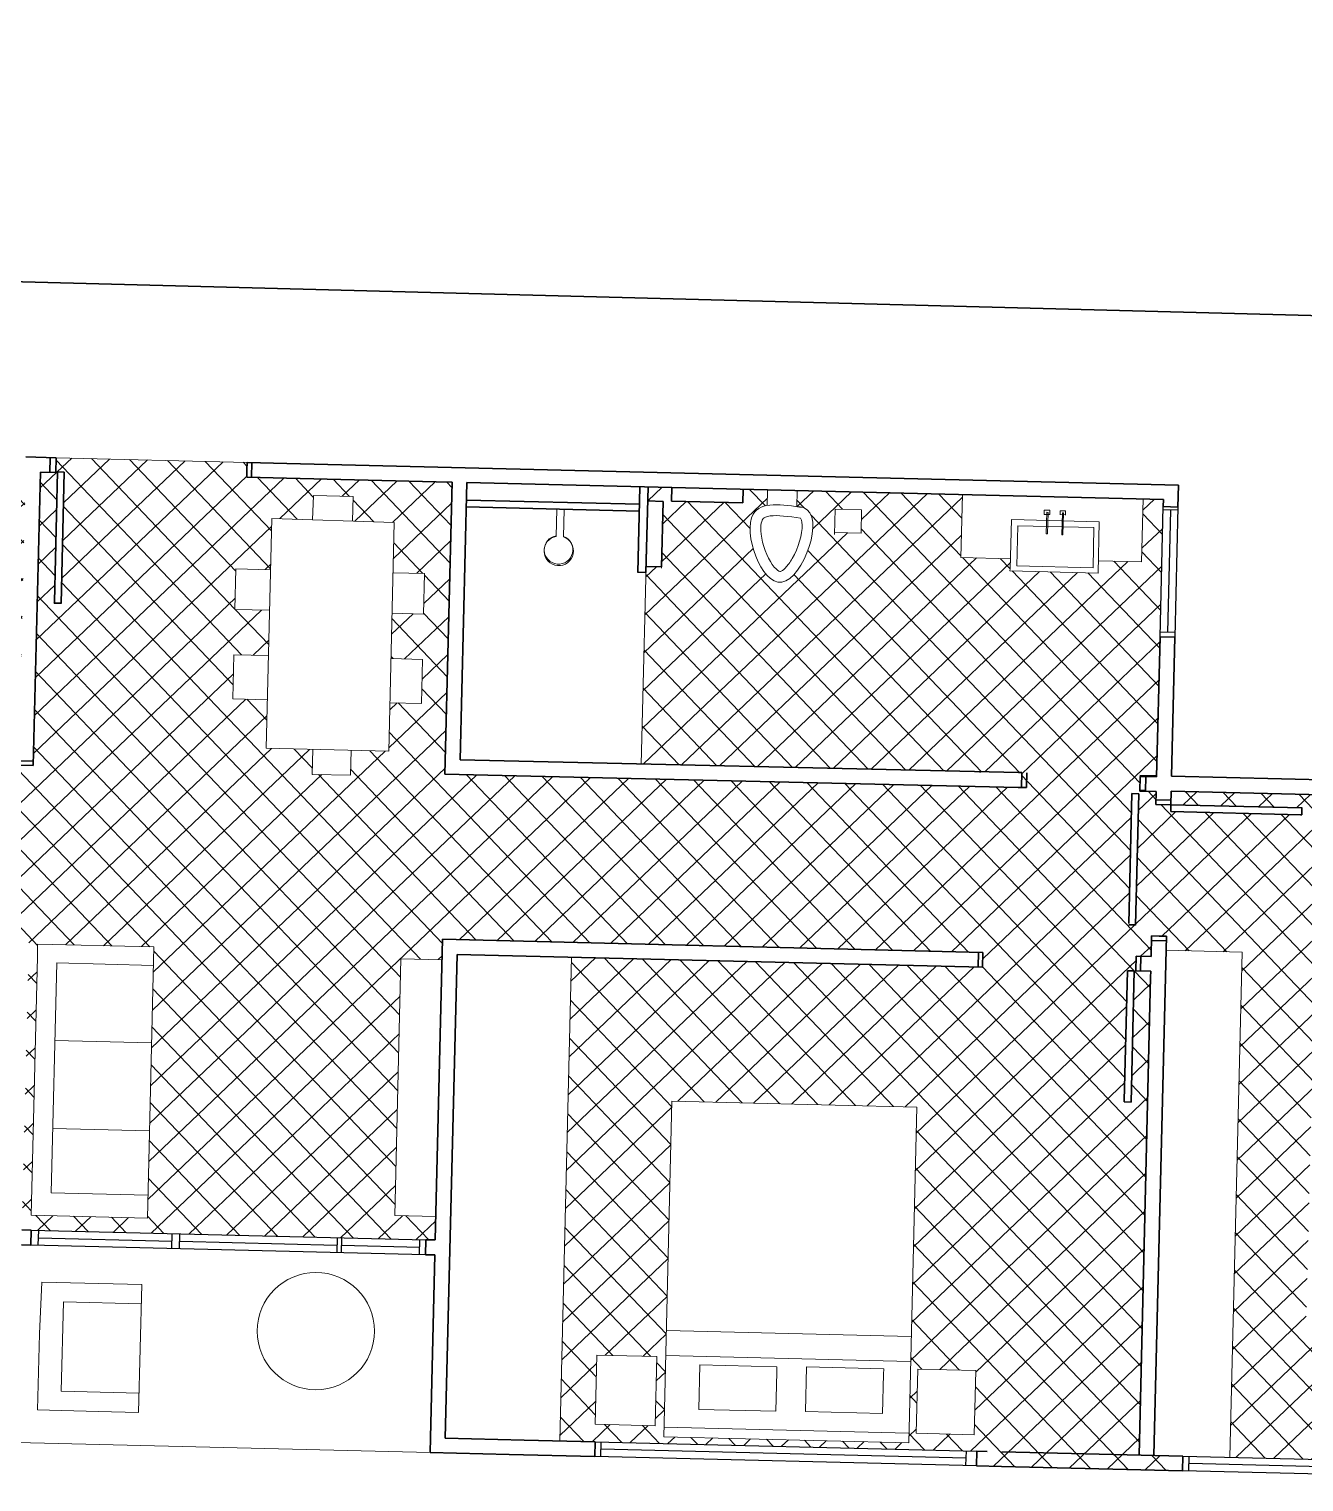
# Model space of a CAD drawing. Header units: millimetres. Extents: x 1418 to 1811, y 1796 to 1956.
# Drawn here: x 1487.82 to 1493.87, y 1849.22 to 1856.11 of the extents above; entities that cross this region are included whole.
import ezdxf

# ---------------------------------------------------------------- set-up
doc = ezdxf.new("R2010")
doc.units = ezdxf.units.MM
for name, color, linetype, lineweight in [('JANELAS', 5, 'Continuous', 25), ('layout', 253, 'Continuous', 13), ('LINHAFINA', 7, 'Continuous', 15), ('LINHAGROSSA', 7, 'Continuous', 30)]:
    doc.layers.add(name, color=color, linetype=linetype, lineweight=lineweight)
doc.layers.add('VEGETAIS', color=3, linetype='Continuous')

msp = doc.modelspace()

# ---------------------------------------------------------------- hatches: boundary and pattern name
at = {"layer": 'layout'}
h = msp.add_hatch(dxfattribs=at)
h.set_pattern_fill('NET', color=3, scale=0.04, angle=-136.39432)
h.set_pattern_definition([(223.6056794, (4278.49868, 2868.01214), (0.087590798, -0.0919611445), []), (313.6056794, (4278.49868, 2868.01214), (0.0919611445, 0.087590798), [])])
edge = h.paths.add_edge_path()
edge.add_line((1486.3033, 1850.6307), (1486.8294, 1850.6179))
edge.add_line((1486.8294, 1850.6179), (1486.8021, 1849.4992))
edge.add_line((1486.8021, 1849.4992), (1487.6311, 1849.4791))
edge.add_line((1487.6311, 1849.4791), (1487.693, 1849.4775))
edge.add_line((1487.693, 1849.4775), (1487.7494, 1851.7956))
edge.add_line((1487.7494, 1851.7956), (1487.7844, 1851.7947))
edge.add_line((1487.7844, 1851.7947), (1487.8195, 1851.7938))
edge.add_line((1487.8195, 1851.7938), (1487.8191, 1851.7796))
edge.add_line((1487.8191, 1851.7796), (1487.7859, 1850.4137))
edge.add_line((1487.7859, 1850.4137), (1487.8294, 1850.4127))
edge.add_line((1487.8294, 1850.4127), (1489.7016, 1850.3671))
edge.add_line((1489.7016, 1850.3671), (1489.7463, 1850.366))
edge.add_line((1489.7463, 1850.366), (1489.749, 1850.4768))
edge.add_line((1489.749, 1850.4768), (1489.5537, 1850.4816))
edge.add_line((1489.5537, 1850.4816), (1489.5834, 1851.6997))
edge.add_line((1489.5834, 1851.6997), (1489.7787, 1851.695))
edge.add_line((1489.7787, 1851.695), (1489.781, 1851.7918))
edge.add_line((1489.781, 1851.7918), (1492.3432, 1851.7294))
edge.add_line((1492.3432, 1851.7294), (1492.3415, 1851.6594))
edge.add_line((1492.3415, 1851.6594), (1492.3213, 1851.6599))
edge.add_line((1492.3213, 1851.6599), (1490.3924, 1851.7068))
edge.add_line((1490.3924, 1851.7068), (1490.3366, 1849.4132))
edge.add_line((1490.3366, 1849.4132), (1490.5046, 1849.4091))
edge.add_line((1490.5046, 1849.4091), (1492.3141, 1849.3651))
edge.add_line((1492.3141, 1849.3651), (1492.3124, 1849.295))
edge.add_line((1492.3124, 1849.295), (1492.4324, 1849.2921))
edge.add_line((1492.4324, 1849.2921), (1493.2896, 1849.2712))
edge.add_line((1493.2896, 1849.2712), (1493.2913, 1849.3413))
edge.add_line((1493.2913, 1849.3413), (1493.084, 1849.3463))
edge.add_line((1493.084, 1849.3463), (1493.1391, 1851.6118))
edge.add_line((1493.1391, 1851.6118), (1493.1398, 1851.6399))
edge.add_line((1493.1398, 1851.6399), (1493.0612, 1851.6419))
edge.add_line((1493.0612, 1851.6419), (1493.0461, 1851.0201))
edge.add_line((1493.0461, 1851.0201), (1493.014, 1851.0209))
edge.add_line((1493.014, 1851.0209), (1493.0142, 1851.0266))
edge.add_line((1493.0142, 1851.0266), (1493.0292, 1851.6427))
edge.add_line((1493.0292, 1851.6427), (1493.0687, 1851.6417))
edge.add_line((1493.0687, 1851.6417), (1493.0704, 1851.7117))
edge.add_line((1493.0704, 1851.7117), (1493.1415, 1851.71))
edge.add_line((1493.1415, 1851.71), (1493.1439, 1851.8081))
edge.add_line((1493.1439, 1851.8081), (1493.179, 1851.8072))
edge.add_line((1493.179, 1851.8072), (1493.214, 1851.8064))
edge.add_line((1493.214, 1851.8064), (1493.2124, 1851.7395))
edge.add_line((1493.2124, 1851.7395), (1493.5731, 1851.7307))
edge.add_line((1493.5731, 1851.7307), (1493.5148, 1849.3358))
edge.add_line((1493.5148, 1849.3358), (1495.4466, 1849.2888))
edge.add_line((1495.4466, 1849.2888), (1495.4781, 1849.2881))
edge.add_line((1495.4781, 1849.2881), (1495.5548, 1852.438))
edge.add_line((1495.5548, 1852.438), (1494.4571, 1852.4647))
edge.add_line((1494.4571, 1852.4647), (1493.236, 1852.4944))
edge.add_line((1493.236, 1852.4944), (1493.2344, 1852.4296))
edge.add_line((1493.2344, 1852.4296), (1493.8569, 1852.4144))
edge.add_line((1493.8569, 1852.4144), (1493.8562, 1852.3824))
edge.add_line((1493.8562, 1852.3824), (1493.8504, 1852.3825))
edge.add_line((1493.8504, 1852.3825), (1493.2344, 1852.3975))
edge.add_line((1493.2344, 1852.3975), (1493.2352, 1852.429))
edge.add_line((1493.2352, 1852.429), (1493.1644, 1852.4307))
edge.add_line((1493.1644, 1852.4307), (1493.1659, 1852.4924))
edge.add_line((1493.1659, 1852.4924), (1493.0876, 1852.4943))
edge.add_line((1493.0876, 1852.4943), (1493.0894, 1852.5681))
edge.add_line((1493.0894, 1852.5681), (1493.1677, 1852.5662))
edge.add_line((1493.1677, 1852.5662), (1493.1837, 1853.2258))
edge.add_line((1493.1837, 1853.2258), (1493.1987, 1853.8431))
edge.add_line((1493.1987, 1853.8431), (1493.1996, 1853.8772))
edge.add_line((1493.1996, 1853.8772), (1493.1035, 1853.8795))
edge.add_line((1493.1035, 1853.8795), (1493.0963, 1853.5812))
edge.add_line((1493.0963, 1853.5812), (1492.8912, 1853.5862))
edge.add_line((1492.8912, 1853.5862), (1492.8898, 1853.5283))
edge.add_line((1492.8898, 1853.5283), (1492.472, 1853.5385))
edge.add_line((1492.472, 1853.5385), (1492.4732, 1853.5482))
edge.add_line((1492.4732, 1853.5482), (1492.4744, 1853.5964))
edge.add_line((1492.4744, 1853.5964), (1492.2393, 1853.6021))
edge.add_line((1492.2393, 1853.6021), (1492.2465, 1853.9003))
edge.add_line((1492.2465, 1853.9003), (1491.463, 1853.9194))
edge.add_line((1491.463, 1853.9194), (1491.4611, 1853.8434))
edge.add_spline(control_points=[(1491.4611, 1853.8434), (1491.4721, 1853.8423), (1491.4832, 1853.8413), (1491.4926, 1853.8383)], knot_values=[0, 0, 0, 0, 0.031886, 0.031886, 0.031886, 0.031886], degree=3, periodic=0)
edge.add_spline(control_points=[(1491.4926, 1853.8383), (1491.601, 1853.8032), (1491.3871, 1853.2107), (1491.1791, 1853.7854), (1491.2911, 1853.8432), (1491.3207, 1853.8484)], knot_values=[0.031886, 0.031886, 0.031886, 0.031886, 0.399729, 0.749598, 0.842446, 0.842446, 0.842446, 0.842446], degree=3, periodic=0)
edge.add_line((1491.3207, 1853.8484), (1491.3225, 1853.9228))
edge.add_line((1491.3225, 1853.9228), (1491.2073, 1853.9256))
edge.add_line((1491.2073, 1853.9256), (1491.2057, 1853.8605))
edge.add_line((1491.2057, 1853.8605), (1490.867, 1853.8687))
edge.add_line((1490.867, 1853.8687), (1490.8686, 1853.9339))
edge.add_line((1490.8686, 1853.9339), (1490.7552, 1853.9366))
edge.add_line((1490.7552, 1853.9366), (1490.7536, 1853.87))
edge.add_line((1490.7536, 1853.87), (1490.8266, 1853.8682))
edge.add_line((1490.8266, 1853.8682), (1490.8191, 1853.5572))
edge.add_line((1490.8191, 1853.5572), (1490.746, 1853.559))
edge.add_line((1490.746, 1853.559), (1490.7453, 1853.5314))
edge.add_line((1490.7453, 1853.5314), (1490.7232, 1852.6232))
edge.add_line((1490.7232, 1852.6232), (1492.5276, 1852.5818))
edge.add_line((1492.5276, 1852.5818), (1492.5259, 1852.5117))
edge.add_line((1492.5259, 1852.5117), (1492.5108, 1852.5121))
edge.add_line((1492.5108, 1852.5121), (1489.7921, 1852.5745))
edge.add_line((1489.7921, 1852.5745), (1489.8258, 1853.9593))
edge.add_line((1489.8258, 1853.9593), (1489.7513, 1853.9611))
edge.add_line((1489.7513, 1853.9611), (1489.0411, 1853.9784))
edge.add_line((1489.0411, 1853.9784), (1488.8518, 1853.983))
edge.add_line((1488.8518, 1853.983), (1488.8527, 1854.018))
edge.add_line((1488.8527, 1854.018), (1488.8535, 1854.053))
edge.add_line((1488.8535, 1854.053), (1487.9483, 1854.0751))
edge.add_line((1487.9483, 1854.0751), (1487.9467, 1854.008))
edge.add_line((1487.9467, 1854.008), (1487.9866, 1854.0071))
edge.add_line((1487.9866, 1854.0071), (1487.9715, 1853.3853))
edge.add_line((1487.9715, 1853.3853), (1487.9394, 1853.3861))
edge.add_line((1487.9394, 1853.3861), (1487.9396, 1853.3918))
edge.add_line((1487.9396, 1853.3918), (1487.9545, 1854.0048))
edge.add_line((1487.9545, 1854.0048), (1487.8733, 1854.0068))
edge.add_line((1487.8733, 1854.0068), (1487.8395, 1852.6162))
edge.add_line((1487.8395, 1852.6162), (1487.7684, 1852.618))
edge.add_line((1487.7684, 1852.618), (1487.7676, 1852.5859))
edge.add_line((1487.7676, 1852.5859), (1487.1458, 1852.601))
edge.add_line((1487.1458, 1852.601), (1487.1466, 1852.6331))
edge.add_line((1487.1466, 1852.6331), (1487.7694, 1852.6179))
edge.add_line((1487.7694, 1852.6179), (1487.7703, 1852.655))
edge.add_line((1487.7703, 1852.655), (1487.1167, 1852.671))
edge.add_line((1487.1167, 1852.671), (1487.1181, 1852.7305))
edge.add_line((1487.1181, 1852.7305), (1487.1346, 1852.7301))
edge.add_line((1487.1346, 1852.7301), (1487.7718, 1852.7146))
edge.add_line((1487.7718, 1852.7146), (1487.8033, 1854.0085))
edge.add_line((1487.8033, 1854.0085), (1487.7264, 1854.0104))
edge.add_line((1487.7264, 1854.0104), (1486.4657, 1854.0411))
edge.add_line((1486.4657, 1854.0411), (1486.3864, 1854.043))
edge.add_line((1486.3864, 1854.043), (1486.3549, 1852.7491))
edge.add_line((1486.3549, 1852.7491), (1486.3908, 1852.7482))
edge.add_line((1486.3908, 1852.7482), (1486.3893, 1852.6887))
edge.add_line((1486.3893, 1852.6887), (1486.3534, 1852.6895))
edge.add_line((1486.3534, 1852.6895), (1486.3485, 1852.486))
edge.add_line((1486.3485, 1852.486), (1486.3471, 1852.4308))
edge.add_line((1486.3471, 1852.4308), (1486.3033, 1850.6307))
h.paths.add_polyline_path([(1488.412, 1851.7557), (1488.3807, 1850.4699), (1487.8294, 1850.4833), (1487.8592, 1851.7086), (1487.8594, 1851.7691)], flags=16)
h.paths.add_polyline_path([(1489.1629, 1852.5738), (1489.1657, 1852.6918), (1488.9443, 1852.6972), (1488.9499, 1852.9277), (1488.786, 1852.9316), (1488.7911, 1853.1409), (1488.955, 1853.1369), (1488.9603, 1853.3519), (1488.7963, 1853.3558), (1488.801, 1853.5481), (1488.9649, 1853.5442), (1488.9709, 1853.7875), (1489.1643, 1853.7809), (1489.1682, 1853.8955), (1489.357, 1853.8909), (1489.3542, 1853.7744), (1489.5518, 1853.7677), (1489.546, 1853.53), (1489.6957, 1853.5264), (1489.691, 1853.3341), (1489.5413, 1853.3377), (1489.5361, 1853.1228), (1489.6858, 1853.1191), (1489.6807, 1852.9099), (1489.531, 1852.9135), (1489.5254, 1852.683), (1489.3466, 1852.6874), (1489.3437, 1852.5694)], flags=16)
h.paths.add_polyline_path([(1487.6868, 1852.7414), (1487.4919, 1852.7462), (1487.5052, 1853.2911), (1487.7, 1853.2864)], flags=16)
h.paths.add_polyline_path([(1490.8688, 1851.0245), (1492.0303, 1850.9962), (1491.9916, 1849.4046), (1490.8301, 1849.4328)], flags=16)
h.paths.add_polyline_path([(1486.9823, 1851.8284), (1486.9697, 1851.3103), (1486.3774, 1851.3247), (1486.4, 1851.8426)], flags=16)
h.paths.add_polyline_path([(1487.7026, 1853.383), (1487.5078, 1853.3877), (1487.5211, 1853.9326), (1487.7159, 1853.9279)], flags=16)
h.paths.add_polyline_path([(1486.8931, 1851.2446), (1486.8787, 1850.6504), (1486.3799, 1850.6625), (1486.4048, 1851.2565)], flags=16)
h.paths.add_polyline_path([(1486.8209, 1851.1959), (1486.8088, 1850.7012), (1486.4387, 1850.7102), (1486.4508, 1851.2049)], flags=0)
h.paths.add_polyline_path([(1486.7305, 1851.0939), (1486.7279, 1850.9877, -0.456329), (1486.7695, 1850.9498, -0.456329), (1486.7261, 1850.9139), (1486.7237, 1850.8185, -0.538063), (1486.7748, 1850.783, -0.917347), (1486.7007, 1850.7784), (1486.6671, 1850.7792, -0.89036), (1486.593, 1850.781), (1486.5586, 1850.7818, -0.943681), (1486.4844, 1850.7879, -0.446949), (1486.5267, 1850.824), (1486.5291, 1850.9199, -0.365184), (1486.499, 1850.9574, -0.365184), (1486.5309, 1850.9934), (1486.5334, 1851.0964, -0.430214), (1486.495, 1851.1346, -0.964699), (1486.5695, 1851.1355), (1486.5982, 1851.1348, -1.012073), (1486.6728, 1851.133), (1486.6983, 1851.1324, -0.992063), (1486.7729, 1851.1299, -0.447842)], flags=0)
h.paths.add_polyline_path([(1486.6706, 1850.9564, -1), (1486.596, 1850.9582, -1)], flags=0)
h.paths.add_polyline_path([(1490.5123, 1849.8201), (1490.7964, 1849.8132), (1490.7885, 1849.4855), (1490.5043, 1849.4924)], flags=16)
h.paths.add_polyline_path([(1486.7092, 1852.9746), (1486.4142, 1852.9818), (1486.4227, 1853.3334), (1486.7178, 1853.3262)], flags=16)
h.paths.add_polyline_path([(1486.4058, 1852.0719), (1486.4208, 1852.6879), (1486.4183, 1852.7476), (1486.4169, 1852.688)], flags=16)
h.paths.add_polyline_path([(1486.7026, 1853.3722), (1486.419, 1853.3791), (1486.4261, 1853.673), (1486.7097, 1853.666)], flags=16)
h.paths.add_polyline_path([(1491.0007, 1849.7741), (1491.3666, 1849.7652), (1491.3656, 1849.7391), (1491.3611, 1849.5536), (1490.9955, 1849.5625)], flags=0)
h.paths.add_polyline_path([(1486.6797, 1853.4001), (1486.4535, 1853.4056), (1486.4595, 1853.6513), (1486.6856, 1853.6458)], flags=0)
h.paths.add_polyline_path([(1486.951, 1853.851), (1486.4747, 1853.8626), (1486.4772, 1853.9656), (1486.9535, 1853.954)], flags=16)
h.paths.add_polyline_path([(1491.5076, 1849.7644), (1491.8735, 1849.7555), (1491.8725, 1849.7294), (1491.868, 1849.5439), (1491.5024, 1849.5528)], flags=0)
h.paths.add_polyline_path([(1491.6425, 1853.8313), (1491.7683, 1853.8283), (1491.7657, 1853.7181), (1491.6398, 1853.7211)], flags=16)
h.paths.add_polyline_path([(1492.0348, 1849.7538), (1492.3101, 1849.7471), (1492.3027, 1849.4428), (1492.0274, 1849.4495)], flags=16)
h.paths.add_polyline_path([(1493.0354, 1851.8607), (1493.0505, 1852.4825), (1493.0826, 1852.4817), (1493.0674, 1851.86)], flags=16)
h.paths.add_polyline_path([(1493.9027, 1851.0485), (1495.4943, 1851.0097), (1495.4661, 1849.8482), (1493.8744, 1849.887)], flags=16)
h.paths.add_polyline_path([(1495.1518, 1851.3282), (1495.4561, 1851.3208), (1495.4494, 1851.0455), (1495.1451, 1851.0529)], flags=16)
h.paths.add_polyline_path([(1495.1434, 1850.8916), (1495.1695, 1850.8907), (1495.355, 1850.8862), (1495.3461, 1850.5206), (1495.1345, 1850.5257)], flags=0)
h.paths.add_polyline_path([(1495.1337, 1850.3847), (1495.1598, 1850.3838), (1495.3453, 1850.3793), (1495.3364, 1850.0137), (1495.1248, 1850.0188)], flags=0)
h.paths.add_polyline_path([(1495.0857, 1849.8146), (1495.4134, 1849.8066), (1495.4065, 1849.5225), (1495.0788, 1849.5305)], flags=16)

# ---------------------------------------------------------------- linework, layer by layer
at = {"layer": 'JANELAS'}
for p, q in [((1493.1837, 1853.2258), (1493.1987, 1853.8431)), ((1493.2684, 1853.8261), (1493.1984, 1853.8278)), ((1493.2334, 1853.8269), (1493.2193, 1853.2466)), ((1493.2688, 1853.8414), (1493.2538, 1853.2241)), ((1493.2543, 1853.2457), (1493.1842, 1853.2474)), ((1487.8294, 1850.4127), (1489.7016, 1850.3671)), ((1487.8636, 1850.3409), (1487.8653, 1850.4118)), ((1487.8644, 1850.3763), (1488.4978, 1850.3609)), ((1488.497, 1850.3254), (1488.4987, 1850.3964)), ((1488.5335, 1850.3246), (1488.5353, 1850.3955)), ((1488.5344, 1850.36), (1489.2799, 1850.3419)), ((1489.2808, 1850.3773), (1489.2791, 1850.3064)), ((1489.3013, 1850.3059), (1489.303, 1850.3768)), ((1489.6717, 1850.2969), (1489.6734, 1850.3678)), ((1489.6998, 1850.2962), (1487.8277, 1850.3417)), ((1489.3022, 1850.3413), (1489.6726, 1850.3323)), ((1490.5046, 1849.4091), (1492.3141, 1849.3651)), ((1490.5314, 1849.3384), (1490.5331, 1849.4084)), ((1492.3124, 1849.295), (1490.5029, 1849.339)), ((1492.2641, 1849.3312), (1490.5322, 1849.3734)), ((1492.2633, 1849.2962), (1492.265, 1849.3663)), ((1493.2913, 1849.3413), (1495.4466, 1849.2888)), ((1493.3206, 1849.2705), (1493.3223, 1849.3405)), ((1495.4449, 1849.2188), (1493.2896, 1849.2712)), ((1495.4142, 1849.2546), (1493.3214, 1849.3055))]:
    msp.add_line(p, q, dxfattribs=at)
at = {"layer": 'layout'}
for p, q in [((1487.9483, 1854.0751), (1488.8535, 1854.053)), ((1489.1643, 1853.7809), (1489.1682, 1853.8955)), ((1489.1682, 1853.8955), (1489.357, 1853.8909)), ((1489.357, 1853.8909), (1489.3542, 1853.7744)), ((1491.3224, 1853.9202), (1491.3207, 1853.8484)), ((1491.4629, 1853.9168), (1491.4611, 1853.8434)), ((1492.2465, 1853.9003), (1492.2393, 1853.6021)), ((1493.0963, 1853.5812), (1493.1035, 1853.8795)), ((1490.3232, 1853.831), (1490.3201, 1853.7023)), ((1490.3578, 1853.8302), (1490.3546, 1853.6996)), ((1490.7524, 1853.8206), (1490.7232, 1852.6219)), ((1490.8262, 1853.8505), (1490.819, 1853.5522)), ((1491.6425, 1853.8313), (1491.6396, 1853.7115)), ((1491.7683, 1853.8283), (1491.6425, 1853.8313)), ((1491.7657, 1853.7181), (1491.7683, 1853.8283)), ((1492.6343, 1853.8062), (1492.6348, 1853.8269)), ((1492.6603, 1853.8056), (1492.6343, 1853.8062)), ((1492.6348, 1853.8269), (1492.6608, 1853.8262)), ((1492.6463, 1853.8162), (1492.6438, 1853.714)), ((1492.6523, 1853.816), (1492.6463, 1853.8162)), ((1492.6498, 1853.7138), (1492.6523, 1853.816)), ((1492.6608, 1853.8262), (1492.6603, 1853.8056)), ((1492.7102, 1853.8051), (1492.7106, 1853.8235)), ((1492.7347, 1853.8059), (1492.7102, 1853.8068)), ((1492.7106, 1853.8235), (1492.7351, 1853.8229)), ((1492.7207, 1853.8141), (1492.7182, 1853.7101)), ((1492.7255, 1853.8142), (1492.7207, 1853.8144)), ((1492.723, 1853.71), (1492.7255, 1853.8142)), ((1492.7351, 1853.8229), (1492.7346, 1853.803)), ((1488.9709, 1853.7875), (1488.9443, 1852.6972)), ((1489.5518, 1853.7677), (1488.9709, 1853.7875)), ((1489.5254, 1852.683), (1489.5518, 1853.7677)), ((1492.4732, 1853.5482), (1492.4789, 1853.7817)), ((1492.4789, 1853.7817), (1492.8957, 1853.7715)), ((1492.8957, 1853.7715), (1492.8898, 1853.5283)), ((1491.6398, 1853.7211), (1491.7657, 1853.7181)), ((1492.6438, 1853.714), (1492.6498, 1853.7138)), ((1492.7182, 1853.7101), (1492.723, 1853.71)), ((1492.2393, 1853.6021), (1492.4744, 1853.5964)), ((1488.7963, 1853.3558), (1488.801, 1853.5481)), ((1488.801, 1853.5481), (1488.9649, 1853.5442)), ((1489.546, 1853.53), (1489.6957, 1853.5264)), ((1489.6957, 1853.5264), (1489.691, 1853.3341)), ((1492.472, 1853.5385), (1492.4732, 1853.5482)), ((1492.8898, 1853.5283), (1492.472, 1853.5385)), ((1492.8912, 1853.5862), (1493.0963, 1853.5812)), ((1488.7963, 1853.3558), (1488.9603, 1853.3519)), ((1489.5413, 1853.3377), (1489.691, 1853.3341)), ((1488.786, 1852.9316), (1488.7911, 1853.1409)), ((1488.7911, 1853.1409), (1488.955, 1853.1369)), ((1489.5361, 1853.1228), (1489.6858, 1853.1191)), ((1489.6858, 1853.1191), (1489.6807, 1852.9099)), ((1488.9499, 1852.9277), (1488.786, 1852.9316)), ((1489.6807, 1852.9099), (1489.531, 1852.9135)), ((1488.9443, 1852.6972), (1489.5254, 1852.683)), ((1489.1629, 1852.5738), (1489.1657, 1852.6918)), ((1489.3466, 1852.6874), (1489.3437, 1852.5694)), ((1489.3437, 1852.5694), (1489.1629, 1852.5738)), ((1487.8592, 1851.7086), (1487.8594, 1851.7691)), ((1487.8594, 1851.7691), (1488.412, 1851.7557)), ((1488.412, 1851.7557), (1488.3807, 1850.4699)), ((1493.2124, 1851.7395), (1493.5731, 1851.7307)), ((1493.5731, 1851.7307), (1493.5148, 1849.3358)), ((1487.8294, 1850.4833), (1487.8592, 1851.7086)), ((1487.9242, 1850.589), (1487.9508, 1851.6794)), ((1487.9508, 1851.6794), (1488.4099, 1851.6682)), ((1489.5537, 1850.4816), (1489.5834, 1851.6997)), ((1489.5834, 1851.6997), (1489.7787, 1851.695)), ((1490.3924, 1851.7068), (1490.3366, 1849.4132)), ((1487.9418, 1851.3119), (1488.4009, 1851.3007)), ((1490.8301, 1849.4328), (1490.8688, 1851.0245)), ((1490.8688, 1851.0245), (1492.0303, 1850.9962)), ((1492.0303, 1850.9962), (1491.9916, 1849.4046)), ((1487.9317, 1850.895), (1488.3908, 1850.8838)), ((1488.3833, 1850.5778), (1487.9242, 1850.589)), ((1488.3807, 1850.4699), (1487.8294, 1850.4833)), ((1489.749, 1850.4768), (1489.5537, 1850.4816)), ((1487.8691, 1849.9205), (1487.8796, 1850.1665)), ((1487.8796, 1850.1665), (1488.3542, 1850.155)), ((1488.3542, 1850.155), (1488.3395, 1849.5487)), ((1487.972, 1849.6489), (1487.9824, 1850.0728)), ((1487.9824, 1850.0728), (1488.352, 1850.0638)), ((1490.8424, 1849.9372), (1492.0038, 1849.9089)), ((1487.8603, 1849.5604), (1487.8691, 1849.9205)), ((1490.8395, 1849.8178), (1492.0009, 1849.7896)), ((1491.0007, 1849.7741), (1490.9955, 1849.5625)), ((1491.3666, 1849.7652), (1491.0007, 1849.7741)), ((1491.3611, 1849.5536), (1491.3656, 1849.7391)), ((1491.3656, 1849.7391), (1491.3666, 1849.7652)), ((1491.5076, 1849.7644), (1491.5024, 1849.5528)), ((1491.8735, 1849.7555), (1491.5076, 1849.7644)), ((1491.8725, 1849.7294), (1491.8735, 1849.7555)), ((1491.868, 1849.5439), (1491.8725, 1849.7294)), ((1488.3417, 1849.6399), (1487.972, 1849.6489)), ((1488.1478, 1849.5534), (1487.8603, 1849.5604)), ((1488.3395, 1849.5487), (1488.1478, 1849.5534)), ((1490.9955, 1849.5625), (1491.3611, 1849.5536)), ((1491.5024, 1849.5528), (1491.868, 1849.5439)), ((1491.9927, 1849.4497), (1490.8312, 1849.478)), ((1491.9916, 1849.4046), (1490.8301, 1849.4328))]:
    msp.add_line(p, q, dxfattribs=at)
for points in [[(1492.509, 1853.7529), (1492.8704, 1853.7441), (1492.8658, 1853.5538), (1492.5044, 1853.5626)], [(1490.5043, 1849.4924), (1490.7885, 1849.4855), (1490.7964, 1849.8132), (1490.5123, 1849.8201)], [(1492.0274, 1849.4495), (1492.3027, 1849.4428), (1492.3101, 1849.7471), (1492.0348, 1849.7538)]]:
    msp.add_lwpolyline(points, close=True, dxfattribs=at)
msp.add_circle((1489.1799, 1849.9342), 0.2781, dxfattribs=at)
for centre, radius, start, end in [((1490.332, 1853.6334), 0.0699, 99.82238, 71.11456), ((1490.3309, 1853.6384), 0.0679, 99.09478, 69.48123)]:
    msp.add_arc(centre, radius, start, end, dxfattribs=at)
msp.add_spline([(1491.4611, 1853.8434), (1491.4926, 1853.8383), (1491.3895, 1853.4852), (1491.254, 1853.8077), (1491.4926, 1853.8383)], degree=3, dxfattribs=at)
msp.add_open_spline([(1491.4786, 1853.7887), (1491.4799, 1853.7873), (1491.4858, 1853.7766), (1491.4872, 1853.7146), (1491.4676, 1853.6463), (1491.429, 1853.5793), (1491.4173, 1853.5636), (1491.3963, 1853.5421), (1491.387, 1853.5371), (1491.3804, 1853.5351), (1491.3815, 1853.5348), (1491.3694, 1853.5407), (1491.3568, 1853.5513), (1491.3197, 1853.6035), (1491.2975, 1853.6636), (1491.2895, 1853.7333), (1491.29, 1853.752), (1491.295, 1853.7781), (1491.2983, 1853.7832), (1491.3063, 1853.7913), (1491.316, 1853.7965), (1491.3681, 1853.8033), (1491.422, 1853.797), (1491.4786, 1853.7887)], degree=3, knots=[0.006653, 0.006653, 0.006653, 0.006653, 0.101555, 0.101555, 0.286179, 0.286179, 0.356381, 0.356381, 0.426582, 0.426582, 0.496783, 0.496783, 0.584163, 0.584163, 0.765346, 0.765346, 0.841931, 0.841931, 0.918517, 0.918517, 1.019343, 1.019343, 1.191805, 1.191805, 1.191805, 1.191805], dxfattribs=at)
at = {"layer": 'LINHAFINA'}
msp.add_line((1489.7218, 1849.3581), (1487.7613, 1849.4058), dxfattribs=at)
at = {"layer": 'LINHAGROSSA'}
for p, q in [((1494.502, 1854.7345), (1478.2052, 1855.1581)), ((1487.805, 1854.0786), (1487.9483, 1854.0751)), ((1487.9199, 1854.0758), (1487.9182, 1854.0057)), ((1487.9483, 1854.0751), (1487.9466, 1854.005)), ((1487.8733, 1854.0068), (1487.8395, 1852.6162)), ((1487.8733, 1854.0068), (1487.9466, 1854.005)), ((1487.9396, 1853.3918), (1487.9546, 1854.0078)), ((1487.9546, 1854.0078), (1487.9866, 1854.0071)), ((1487.9866, 1854.0071), (1487.9715, 1853.3842)), ((1488.8518, 1853.983), (1488.8527, 1854.018)), ((1488.8535, 1854.053), (1488.8527, 1854.018)), ((1488.8535, 1854.053), (1489.0428, 1854.0484)), ((1488.8762, 1854.0525), (1488.8745, 1853.9824)), ((1489.0428, 1854.0484), (1493.2713, 1853.9455)), ((1488.8518, 1853.983), (1489.0411, 1853.9784)), ((1489.0411, 1853.9784), (1489.7513, 1853.9611)), ((1489.7513, 1853.9611), (1489.8258, 1853.9593)), ((1489.8258, 1853.9593), (1489.7921, 1852.5745)), ((1489.8959, 1853.9576), (1489.8639, 1852.6429)), ((1489.8959, 1853.9576), (1493.1996, 1853.8772)), ((1490.7171, 1853.9376), (1490.7073, 1853.5315)), ((1490.7552, 1853.9366), (1490.7453, 1853.5314)), ((1490.8686, 1853.9339), (1490.867, 1853.8687)), ((1493.2713, 1853.9455), (1493.2688, 1853.8414)), ((1490.7151, 1853.8545), (1489.8938, 1853.8745)), ((1490.8266, 1853.8682), (1490.7536, 1853.87)), ((1490.8191, 1853.5572), (1490.8266, 1853.8682)), ((1490.867, 1853.8687), (1491.2057, 1853.8605)), ((1491.2057, 1853.8605), (1491.2073, 1853.9256)), ((1493.1996, 1853.8772), (1493.1987, 1853.8431)), ((1490.7143, 1853.8215), (1489.893, 1853.8415)), ((1490.7524, 1853.8206), (1490.7453, 1853.5314)), ((1493.1987, 1853.8431), (1493.2688, 1853.8414)), ((1490.7453, 1853.5314), (1490.7073, 1853.5323)), ((1490.746, 1853.559), (1490.8191, 1853.5572)), ((1487.9394, 1853.3861), (1487.9396, 1853.3918)), ((1487.9715, 1853.3853), (1487.9394, 1853.3861)), ((1493.1837, 1853.2258), (1493.1676, 1852.5624)), ((1493.2538, 1853.2241), (1493.1837, 1853.2258)), ((1493.2187, 1853.224), (1493.2187, 1853.225)), ((1493.2538, 1853.2241), (1493.2377, 1852.5645)), ((1487.84, 1852.6365), (1487.7699, 1852.6382)), ((1489.8639, 1852.6429), (1492.5125, 1852.5821)), ((1487.8395, 1852.6162), (1487.7694, 1852.6179)), ((1489.7921, 1852.5745), (1492.5108, 1852.5121)), ((1492.3307, 1852.582), (1492.3308, 1852.5877)), ((1492.5125, 1852.5821), (1492.5276, 1852.5818)), ((1492.5259, 1852.5117), (1492.5276, 1852.5822)), ((1492.5501, 1852.5107), (1492.5518, 1852.5808)), ((1493.0893, 1852.5643), (1493.0876, 1852.4943)), ((1493.0881, 1852.5681), (1493.1677, 1852.5662)), ((1493.0893, 1852.5643), (1493.1676, 1852.5624)), ((1493.1169, 1852.5637), (1493.1152, 1852.4936)), ((1493.2377, 1852.5645), (1494.4588, 1852.5348)), ((1492.5108, 1852.5121), (1492.5501, 1852.5111)), ((1493.0876, 1852.498), (1493.1153, 1852.4974)), ((1493.0876, 1852.4943), (1493.1659, 1852.4924)), ((1493.1659, 1852.4924), (1493.1644, 1852.4307)), ((1493.236, 1852.4944), (1493.2344, 1852.429)), ((1493.236, 1852.4944), (1494.4571, 1852.4647)), ((1493.0355, 1851.8665), (1493.0505, 1852.4825)), ((1493.0505, 1852.4825), (1493.0826, 1852.4817)), ((1493.0826, 1852.4817), (1493.0674, 1851.8589)), ((1493.1644, 1852.4307), (1493.2344, 1852.429)), ((1493.1649, 1852.4532), (1493.235, 1852.4515)), ((1493.2344, 1852.3975), (1493.2352, 1852.4296)), ((1493.2352, 1852.4296), (1493.858, 1852.4144)), ((1493.8504, 1852.3825), (1493.2344, 1852.3975)), ((1493.8562, 1852.3824), (1493.8504, 1852.3825)), ((1493.8569, 1852.4144), (1493.8562, 1852.3824)), ((1493.0674, 1851.86), (1493.0354, 1851.8607)), ((1493.1439, 1851.8081), (1493.1415, 1851.71)), ((1493.1439, 1851.8081), (1493.179, 1851.8072)), ((1493.214, 1851.8064), (1493.1541, 1849.3446)), ((1493.214, 1851.8064), (1493.179, 1851.8072)), ((1489.781, 1851.7918), (1489.7463, 1850.366)), ((1492.3432, 1851.7294), (1489.781, 1851.7918)), ((1492.3213, 1851.6599), (1492.323, 1851.7299)), ((1492.3415, 1851.6594), (1492.3432, 1851.7294)), ((1493.1434, 1851.7866), (1493.2135, 1851.7848)), ((1489.8494, 1851.72), (1489.7936, 1849.4264)), ((1492.3415, 1851.6594), (1489.8494, 1851.72)), ((1493.0704, 1851.7117), (1493.0687, 1851.6417)), ((1493.1415, 1851.71), (1493.0704, 1851.7117)), ((1493.0928, 1851.7112), (1493.0911, 1851.6411)), ((1493.0142, 1851.0266), (1493.0292, 1851.6427)), ((1493.0292, 1851.6427), (1493.0612, 1851.6419)), ((1493.0612, 1851.6419), (1493.0461, 1851.0191)), ((1493.1398, 1851.6399), (1493.0687, 1851.6417)), ((1493.1391, 1851.6118), (1493.084, 1849.3463)), ((1493.1398, 1851.6399), (1493.1391, 1851.6118)), ((1493.014, 1851.0209), (1493.0142, 1851.0266)), ((1493.0461, 1851.0201), (1493.014, 1851.0209)), ((1487.7859, 1850.4137), (1487.8294, 1850.4127)), ((1487.8294, 1850.4127), (1487.8277, 1850.3417)), ((1489.7016, 1850.3671), (1489.6998, 1850.2962)), ((1489.7016, 1850.3671), (1489.7463, 1850.366)), ((1487.7841, 1850.3428), (1487.8277, 1850.3417)), ((1489.6998, 1850.2962), (1489.7446, 1850.2951)), ((1489.7446, 1850.2951), (1489.7235, 1849.4281)), ((1489.7218, 1849.3581), (1489.7235, 1849.4281)), ((1490.1686, 1849.4173), (1489.7936, 1849.4264)), ((1490.5046, 1849.4091), (1490.1686, 1849.4173)), ((1490.5046, 1849.4091), (1490.5029, 1849.339)), ((1490.0969, 1849.3489), (1489.7218, 1849.3581)), ((1490.5029, 1849.339), (1490.0969, 1849.3489)), ((1492.3124, 1849.295), (1492.3141, 1849.3651)), ((1492.3641, 1849.3638), (1492.3141, 1849.3651)), ((1493.2913, 1849.3413), (1492.4341, 1849.3621)), ((1493.2913, 1849.3413), (1493.2896, 1849.2712)), ((1492.4324, 1849.2921), (1492.3124, 1849.295)), ((1493.2896, 1849.2712), (1492.4324, 1849.2921))]:
    msp.add_line(p, q, dxfattribs=at)
at = {"layer": 'VEGETAIS'}
msp.add_spline([(1490.3859, 1859.0631), (1478.9795, 1858.259), (1481.3041, 1860.7816), (1485.2236, 1859.361), (1489.3387, 1860.9221), (1490.3859, 1859.0631)], degree=3, dxfattribs=at)

doc.saveas('drawing.dxf')
